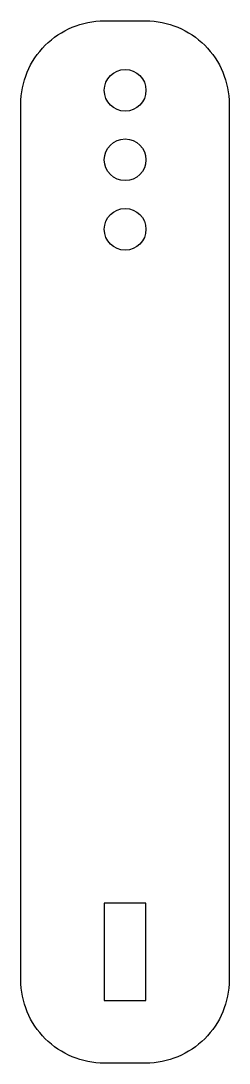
# Model space of a CAD drawing. Header units: millimetres. Extents: x -7.5 to 7.5, y -37.5 to 37.5.
import ezdxf

# ---------------------------------------------------------------- set-up
doc = ezdxf.new("R2010")
doc.units = ezdxf.units.MM
doc.layers.get('0').update_dxf_attribs({"linetype": 'CONTINUOUS'})

msp = doc.modelspace()

# ---------------------------------------------------------------- linework, layer by layer
msp.add_lwpolyline([(-1.512, -37.5, -0.414214), (-7.512, -31.5), (-7.512, 31.5, -0.414214), (-1.512, 37.5), (1.488, 37.5, -0.414214), (7.488, 31.5), (7.488, -31.5, -0.414214), (1.488, -37.5)], format="xyb", close=True)
msp.add_lwpolyline([(-1.512, -33), (1.488, -33), (1.488, -26), (-1.512, -26)], close=True)
for centre in [(0, 32.5), (0, 27.5), (0, 22.5)]:
    msp.add_circle(centre, 1.5)

doc.saveas('drawing.dxf')
